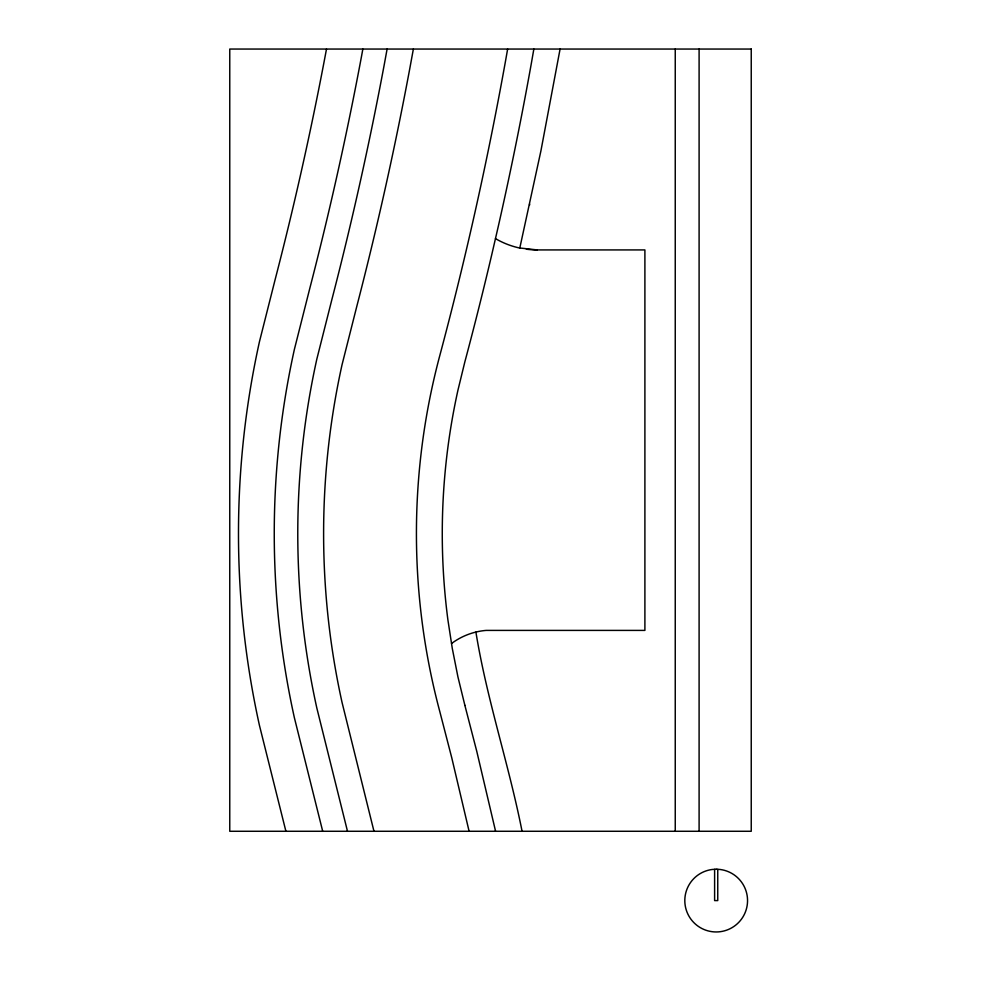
<?xml version="1.0" encoding="UTF-8"?>
<svg xmlns="http://www.w3.org/2000/svg" width="981" height="981" viewBox="0 0 981 981"><rect width="100%" height="100%" fill="white"/><g stroke="black" fill="none" stroke-linecap="round" stroke-linejoin="round"><path stroke-width="1.47" d="M529.568 205.041L529.679 204.183M507.631 49.05L505.828 59.289A3634.298 3634.298 0 0 1 439.795 355.576A689.618 689.618 0 0 0 439.795 711.556L451.726 757.651L469.102 831.275M533.848 49.05L531.261 63.839A3660.123 3660.123 0 0 1 498.078 227.298L491.824 254.386A3652.888 3652.888 0 0 1 464.835 361.928L457.919 390.303A663.781 663.781 0 0 0 447.912 619.967L452.302 648.515L457.919 676.841L464.896 705.437M560.077 49.05L540.911 150.902L519.795 248.046M326.489 49.05L326.342 49.859A3435.523 3435.523 0 0 1 275.269 279.045L259.425 341.817A888.43 888.43 0 0 0 259.425 725.327L285.9 831.275M362.847 49.05L361.499 56.432A3471.293 3471.293 0 0 1 309.886 288.009L294.349 349.543A852.661 852.661 0 0 0 294.349 717.602L322.7 831.275M387.103 49.05L384.258 64.599A3515.671 3515.671 0 0 1 331.983 299.131L316.826 359.12A808.27 808.27 0 0 0 316.826 708.024L347.495 831.275M413.369 49.05L409.641 69.357A3541.496 3541.496 0 0 1 356.986 305.618L342.05 364.699A782.446 782.446 0 0 0 342.05 702.445L373.969 831.275M495.466 238.616A82.919 82.919 0 0 0 519.157 247.923L537.269 249.922L644.897 249.922L644.897 630.403L486.171 630.403A67.088 67.088 0 0 0 476.913 631.825L473.872 632.586A67.088 67.088 0 0 0 451.53 643.524M464.847 705.265L476.778 751.372L495.577 831.275M522.051 831.275C508.869 764.371 486.809 699.428 475.908 632.083M717.749 869.338L717.749 900.595L714.609 900.595L714.609 869.338M699.097 49.05L699.097 831.275M675.247 49.05L675.247 831.275M537.269 249.922A82.919 82.919 0 0 1 526.343 249.199M716.179 869.227L712.083 869.497A31.355 31.355 0 0 0 689.729 917.443A31.355 31.355 0 0 0 742.629 917.443A31.355 31.355 0 0 0 720.275 869.497L716.179 869.227M751.238 49.05L229.762 49.05L229.762 831.275L751.238 831.275L751.238 49.05"/></g></svg>
